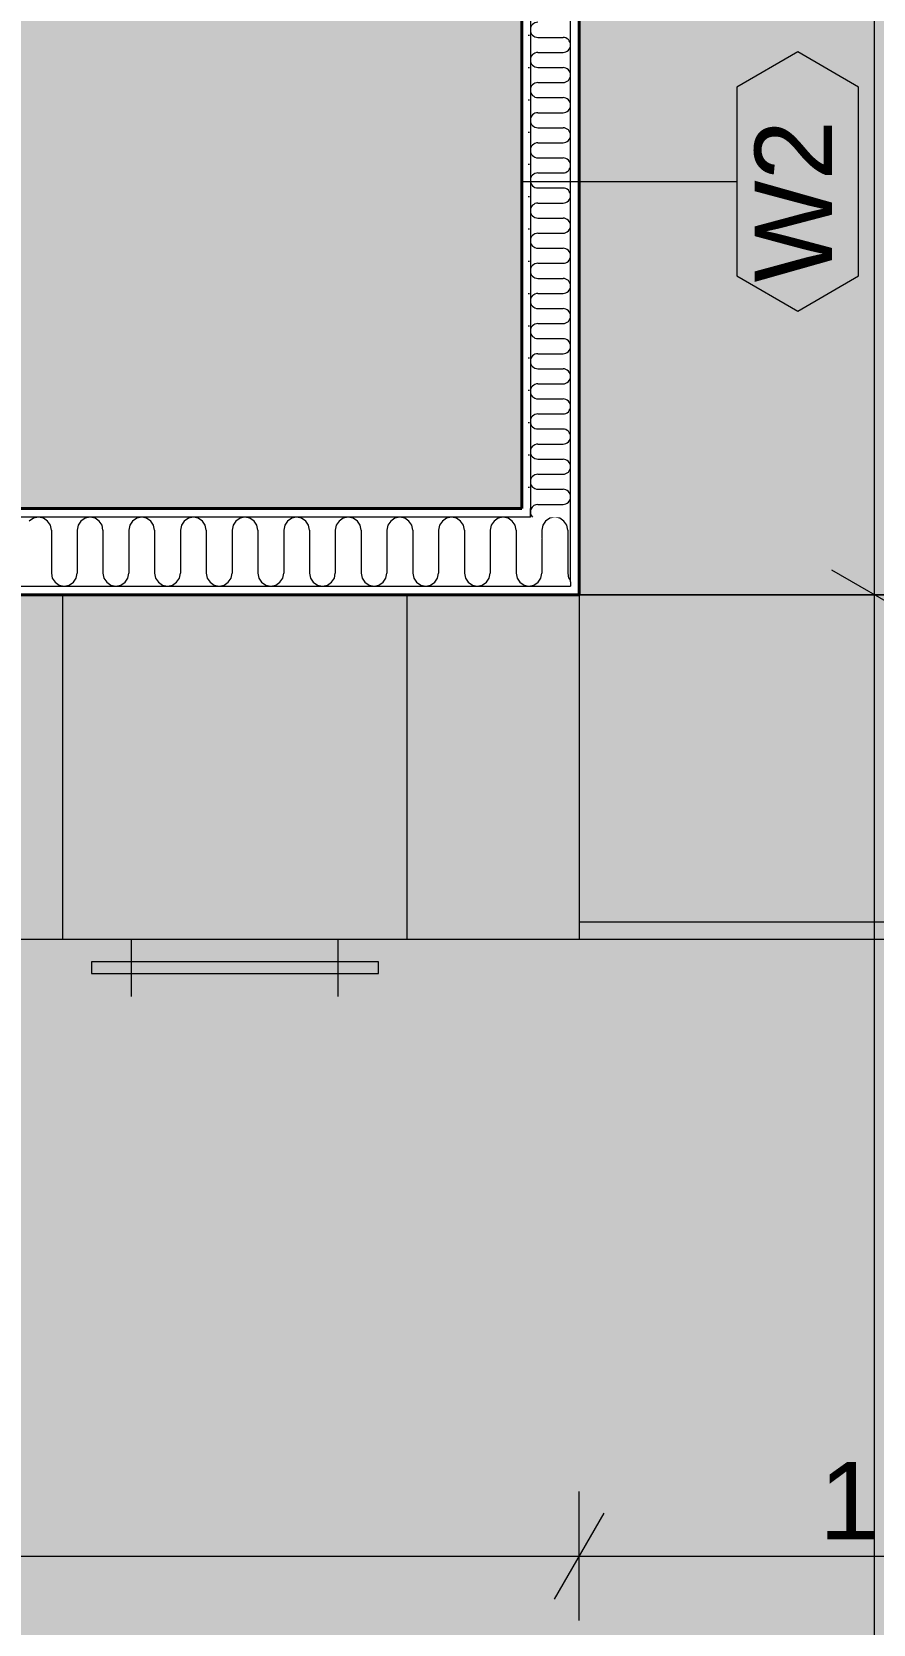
# Model space of a CAD drawing. Header units: millimetres. Extents: x -3100 to 17162, y -19566 to 10100.
# Drawn here: x 11846 to 13313, y 2406 to 5181 of the extents above; entities that cross this region are included whole.
import ezdxf

# ---------------------------------------------------------------- set-up
doc = ezdxf.new("R2010")
doc.units = ezdxf.units.MM
doc.header["$MEASUREMENT"] = 0
doc.linetypes.add('Wipeout_Contour', pattern=[1000, 0, -1000])
for name, color, linetype in [('Externí - moduly', 7, 'Continuous'), ('Konstrukce - svislé nosné', 7, 'Continuous'), ('Konstrukce – Dělicí čáry vrstev', 7, 'Continuous'), ('Kóty - SP', 7, 'Continuous'), ('Výplně – Řezové', 7, 'Continuous'), ('Zóny', 7, 'Continuous'), ('Zóny - razítko SP', 7, 'Continuous')]:
    doc.layers.add(name, color=color, linetype=linetype)
doc.styles.add('GENEROVANÝ_STYL_1', font='Arial.ttf')
doc.dimstyles.new('GENEROVANÝ_STYL__1', dxfattribs={"dimtxt": 134.999996, "dimasz": 114, "dimexe": 0.18, "dimexo": 0.0625, "dimgap": 0, "dimtad": 1, "dimtih": 1, "dimtoh": 1, "dimdec": 0, "dimzin": 0, "dimdsep": 46, "dimtxsty": 'GENEROVANÝ_STYL_1', "dimblk": 'ARROWHEAD_2', "dimblk1": 'ARROWHEAD_2', "dimblk2": 'ARROWHEAD_2', "dimcen": 0.09, "dimse1": 1, "dimse2": 1, "dimclrd": 256, "dimclre": 256, "dimclrt": 256, "dimazin": 0, "dimtfac": 1, "dimtdec": 4, "dimtmove": 0, "dimatfit": 3, "dimfxl": 1, "dimtolj": 1, "dimtzin": 0, "dimarcsym": 0})
doc.dimstyles.new('GENEROVANÝ_STYL__2', dxfattribs={"dimtxt": 134.999996, "dimasz": 114, "dimexe": 0.18, "dimexo": 0.0625, "dimgap": 0, "dimtad": 1, "dimdec": 0, "dimzin": 0, "dimdsep": 46, "dimtxsty": 'GENEROVANÝ_STYL_1', "dimblk": 'ARROWHEAD_2', "dimblk1": 'ARROWHEAD_2', "dimblk2": 'ARROWHEAD_2', "dimcen": 0.09, "dimse1": 1, "dimse2": 1, "dimclrd": 256, "dimclre": 256, "dimclrt": 256, "dimazin": 0, "dimtfac": 1, "dimtdec": 4, "dimtmove": 0, "dimatfit": 3, "dimfxl": 1, "dimtolj": 1, "dimtzin": 0, "dimarcsym": 0})
doc.dimstyles.new('GENEROVANÝ_STYL__3', dxfattribs={"dimtxt": 134.999996, "dimasz": 114, "dimexe": 0.18, "dimexo": 0.0625, "dimgap": 0, "dimtad": 1, "dimdec": 0, "dimzin": 0, "dimdsep": 46, "dimtxsty": 'GENEROVANÝ_STYL_1', "dimblk": 'ARROWHEAD_2', "dimblk1": 'ARROWHEAD_2', "dimblk2": 'ARROWHEAD_2', "dimcen": 0.09, "dimse1": 1, "dimse2": 1, "dimclrd": 256, "dimclre": 256, "dimclrt": 256, "dimazin": 0, "dimtfac": 1, "dimtdec": 4, "dimtmove": 2, "dimatfit": 3, "dimfxl": 1, "dimtolj": 1, "dimtzin": 0, "dimarcsym": 0})
pattern_1 = [(0, (0, 0), (0, 56.25), [0, -56.25])]

# ---------------------------------------------------------------- blocks, each defined once
blk = doc.blocks.new('Pokoj 1_1.06_4', base_point=(10597.2, 6204))
at = {"layer": 'Zóny', "linetype": 'Continuous', "lineweight": 0, "true_color": 0xffffff}
blk.add_hatch(color=7, dxfattribs=at).paths.add_polyline_path([(9000, 7400), (9000, 4350), (12700, 4350), (12700, 7400)])
blk = doc.blocks.new('Obývací pokoj + KK_1.04_5', base_point=(11400, 3454))
at = {"layer": 'Zóny', "linetype": 'Continuous', "lineweight": 0, "true_color": 0xffffff}
blk.add_hatch(color=7, dxfattribs=at).paths.add_polyline_path([(9000, 4200), (9000, 2900), (8385, 2900), (8385, 0), (9000, 0), (9000, -5080), (14100, -5080), (14100, 4200)])
blk = doc.blocks.new('Spíž_1.05_7', base_point=(14578.5, 5791.7))
at = {"layer": 'Zóny', "linetype": 'Continuous', "lineweight": 0, "true_color": 0xffffff}
blk.add_hatch(color=7, dxfattribs=at).paths.add_polyline_path([(14100, 4200), (14100, 7400), (12800, 7400), (12800, 4200)])
blk = doc.blocks.new('*X233')
at = {"layer": 'Výplně – Řezové', "color": 53, "linetype": 'Continuous', "lineweight": 13, "true_color": 0xeccf4f}
for p, q in [((12748.9, 4333.3), (12741.6, 4328.4)), ((12757.5, 4335), (12748.9, 4333.3)), ((12766.1, 4333.3), (12757.5, 4335)), ((12773.4, 4328.4), (12766.1, 4333.3)), ((12736.7, 4321.1), (12735, 4312.5)), ((12735, 4312.5), (12735, 4297.5)), ((12741.6, 4328.4), (12736.7, 4321.1)), ((12778.3, 4321.1), (12773.4, 4328.4)), ((12780, 4312.5), (12778.3, 4321.1)), ((12780, 4312.5), (12780, 4237.5)), ((12780, 4237.5), (12781.7, 4228.9)), ((12781.7, 4228.9), (12785, 4224))]:
    blk.add_line(p, q, dxfattribs=at)
blk = doc.blocks.new('*X236')
at = {"layer": 'Výplně – Řezové', "color": 53, "linetype": 'Continuous', "lineweight": 13, "true_color": 0xeccf4f}
for p, q in [((12735, 4297.5), (12735, 4237.5)), ((12721.1, 4216.7), (12728.4, 4221.6)), ((12728.4, 4221.6), (12733.3, 4228.9)), ((12733.3, 4228.9), (12735, 4237.5)), ((12715, 4215.5), (12721.1, 4216.7))]:
    blk.add_line(p, q, dxfattribs=at)
blk = doc.blocks.new('*X238')
at = {"layer": 'Výplně – Řezové', "color": 53, "linetype": 'Continuous', "lineweight": 13, "true_color": 0xeccf4f}
for p, q in [((11848.9, 4333.3), (11841.6, 4328.4)), ((11857.5, 4335), (11848.9, 4333.3)), ((11866.1, 4333.3), (11857.5, 4335)), ((11873.4, 4328.4), (11866.1, 4333.3)), ((11938.9, 4333.3), (11931.6, 4328.4)), ((11947.5, 4335), (11938.9, 4333.3)), ((11956.1, 4333.3), (11947.5, 4335)), ((11963.4, 4328.4), (11956.1, 4333.3)), ((12028.9, 4333.3), (12021.6, 4328.4)), ((12037.5, 4335), (12028.9, 4333.3)), ((12046.1, 4333.3), (12037.5, 4335)), ((12053.4, 4328.4), (12046.1, 4333.3)), ((12118.9, 4333.3), (12111.6, 4328.4)), ((12127.5, 4335), (12118.9, 4333.3)), ((12136.1, 4333.3), (12127.5, 4335)), ((12143.4, 4328.4), (12136.1, 4333.3)), ((12208.9, 4333.3), (12201.6, 4328.4)), ((12217.5, 4335), (12208.9, 4333.3)), ((12226.1, 4333.3), (12217.5, 4335)), ((12233.4, 4328.4), (12226.1, 4333.3)), ((12298.9, 4333.3), (12291.6, 4328.4)), ((12307.5, 4335), (12298.9, 4333.3)), ((12316.1, 4333.3), (12307.5, 4335)), ((12323.4, 4328.4), (12316.1, 4333.3)), ((12388.9, 4333.3), (12381.6, 4328.4)), ((12397.5, 4335), (12388.9, 4333.3)), ((12406.1, 4333.3), (12397.5, 4335)), ((12413.4, 4328.4), (12406.1, 4333.3)), ((12478.9, 4333.3), (12471.6, 4328.4)), ((12487.5, 4335), (12478.9, 4333.3)), ((12496.1, 4333.3), (12487.5, 4335)), ((12503.4, 4328.4), (12496.1, 4333.3)), ((12568.9, 4333.3), (12561.6, 4328.4)), ((12577.5, 4335), (12568.9, 4333.3)), ((12586.1, 4333.3), (12577.5, 4335)), ((12593.4, 4328.4), (12586.1, 4333.3)), ((12658.9, 4333.3), (12651.6, 4328.4)), ((12667.5, 4335), (12658.9, 4333.3)), ((12676.1, 4333.3), (12667.5, 4335)), ((12683.4, 4328.4), (12676.1, 4333.3)), ((11878.3, 4321.1), (11873.4, 4328.4)), ((11880, 4312.5), (11878.3, 4321.1)), ((11880, 4312.5), (11880, 4237.5)), ((11926.7, 4321.1), (11925, 4312.5)), ((11925, 4312.5), (11925, 4237.5)), ((11931.6, 4328.4), (11926.7, 4321.1)), ((11968.3, 4321.1), (11963.4, 4328.4)), ((11970, 4312.5), (11968.3, 4321.1)), ((11970, 4312.5), (11970, 4237.5)), ((12016.7, 4321.1), (12015, 4312.5)), ((12015, 4312.5), (12015, 4237.5)), ((12021.6, 4328.4), (12016.7, 4321.1)), ((12058.3, 4321.1), (12053.4, 4328.4)), ((12060, 4312.5), (12058.3, 4321.1)), ((12060, 4312.5), (12060, 4237.5)), ((12106.7, 4321.1), (12105, 4312.5)), ((12105, 4312.5), (12105, 4237.5)), ((12111.6, 4328.4), (12106.7, 4321.1)), ((12148.3, 4321.1), (12143.4, 4328.4)), ((12150, 4312.5), (12148.3, 4321.1)), ((12150, 4312.5), (12150, 4237.5)), ((12196.7, 4321.1), (12195, 4312.5)), ((12195, 4312.5), (12195, 4237.5)), ((12201.6, 4328.4), (12196.7, 4321.1)), ((12238.3, 4321.1), (12233.4, 4328.4)), ((12240, 4312.5), (12238.3, 4321.1)), ((12240, 4312.5), (12240, 4237.5)), ((12286.7, 4321.1), (12285, 4312.5)), ((12285, 4312.5), (12285, 4237.5)), ((12291.6, 4328.4), (12286.7, 4321.1)), ((12328.3, 4321.1), (12323.4, 4328.4)), ((12330, 4312.5), (12328.3, 4321.1)), ((12330, 4312.5), (12330, 4237.5)), ((12376.7, 4321.1), (12375, 4312.5)), ((12375, 4312.5), (12375, 4237.5)), ((12381.6, 4328.4), (12376.7, 4321.1)), ((12418.3, 4321.1), (12413.4, 4328.4)), ((12420, 4312.5), (12418.3, 4321.1)), ((12420, 4312.5), (12420, 4237.5)), ((12466.7, 4321.1), (12465, 4312.5)), ((12465, 4312.5), (12465, 4237.5)), ((12471.6, 4328.4), (12466.7, 4321.1)), ((12508.3, 4321.1), (12503.4, 4328.4)), ((12510, 4312.5), (12508.3, 4321.1)), ((12510, 4312.5), (12510, 4237.5)), ((12556.7, 4321.1), (12555, 4312.5)), ((12555, 4312.5), (12555, 4237.5)), ((12561.6, 4328.4), (12556.7, 4321.1)), ((12598.3, 4321.1), (12593.4, 4328.4)), ((12600, 4312.5), (12598.3, 4321.1)), ((12600, 4312.5), (12600, 4237.5)), ((12646.7, 4321.1), (12645, 4312.5)), ((12645, 4312.5), (12645, 4237.5)), ((12651.6, 4328.4), (12646.7, 4321.1)), ((12688.3, 4321.1), (12683.4, 4328.4)), ((12690, 4312.5), (12688.3, 4321.1)), ((12690, 4312.5), (12690, 4237.5)), ((11880, 4237.5), (11881.7, 4228.9)), ((11881.7, 4228.9), (11886.6, 4221.6)), ((11886.6, 4221.6), (11893.9, 4216.7)), ((11911.1, 4216.7), (11918.4, 4221.6)), ((11918.4, 4221.6), (11923.3, 4228.9)), ((11923.3, 4228.9), (11925, 4237.5)), ((11970, 4237.5), (11971.7, 4228.9)), ((11971.7, 4228.9), (11976.6, 4221.6)), ((11976.6, 4221.6), (11983.9, 4216.7)), ((12001.1, 4216.7), (12008.4, 4221.6)), ((12008.4, 4221.6), (12013.3, 4228.9)), ((12013.3, 4228.9), (12015, 4237.5)), ((12060, 4237.5), (12061.7, 4228.9)), ((12061.7, 4228.9), (12066.6, 4221.6)), ((12066.6, 4221.6), (12073.9, 4216.7)), ((12091.1, 4216.7), (12098.4, 4221.6)), ((12098.4, 4221.6), (12103.3, 4228.9)), ((12103.3, 4228.9), (12105, 4237.5)), ((12150, 4237.5), (12151.7, 4228.9)), ((12151.7, 4228.9), (12156.6, 4221.6)), ((12156.6, 4221.6), (12163.9, 4216.7)), ((12181.1, 4216.7), (12188.4, 4221.6)), ((12188.4, 4221.6), (12193.3, 4228.9)), ((12193.3, 4228.9), (12195, 4237.5)), ((12240, 4237.5), (12241.7, 4228.9)), ((12241.7, 4228.9), (12246.6, 4221.6)), ((12246.6, 4221.6), (12253.9, 4216.7)), ((12271.1, 4216.7), (12278.4, 4221.6)), ((12278.4, 4221.6), (12283.3, 4228.9)), ((12283.3, 4228.9), (12285, 4237.5)), ((12330, 4237.5), (12331.7, 4228.9)), ((12331.7, 4228.9), (12336.6, 4221.6)), ((12336.6, 4221.6), (12343.9, 4216.7)), ((12361.1, 4216.7), (12368.4, 4221.6)), ((12368.4, 4221.6), (12373.3, 4228.9)), ((12373.3, 4228.9), (12375, 4237.5)), ((12420, 4237.5), (12421.7, 4228.9)), ((12421.7, 4228.9), (12426.6, 4221.6)), ((12426.6, 4221.6), (12433.9, 4216.7)), ((12451.1, 4216.7), (12458.4, 4221.6)), ((12458.4, 4221.6), (12463.3, 4228.9)), ((12463.3, 4228.9), (12465, 4237.5)), ((12510, 4237.5), (12511.7, 4228.9)), ((12511.7, 4228.9), (12516.6, 4221.6)), ((12516.6, 4221.6), (12523.9, 4216.7)), ((12541.1, 4216.7), (12548.4, 4221.6)), ((12548.4, 4221.6), (12553.3, 4228.9)), ((12553.3, 4228.9), (12555, 4237.5)), ((12600, 4237.5), (12601.7, 4228.9)), ((12601.7, 4228.9), (12606.6, 4221.6)), ((12606.6, 4221.6), (12613.9, 4216.7)), ((12631.1, 4216.7), (12638.4, 4221.6)), ((12638.4, 4221.6), (12643.3, 4228.9)), ((12643.3, 4228.9), (12645, 4237.5)), ((12690, 4237.5), (12691.7, 4228.9)), ((12691.7, 4228.9), (12696.6, 4221.6)), ((12696.6, 4221.6), (12703.9, 4216.7)), ((11893.9, 4216.7), (11902.5, 4215)), ((11902.5, 4215), (11911.1, 4216.7)), ((11983.9, 4216.7), (11992.5, 4215)), ((11992.5, 4215), (12001.1, 4216.7)), ((12073.9, 4216.7), (12082.5, 4215)), ((12082.5, 4215), (12091.1, 4216.7)), ((12163.9, 4216.7), (12172.5, 4215)), ((12172.5, 4215), (12181.1, 4216.7)), ((12253.9, 4216.7), (12262.5, 4215)), ((12262.5, 4215), (12271.1, 4216.7)), ((12343.9, 4216.7), (12352.5, 4215)), ((12352.5, 4215), (12361.1, 4216.7)), ((12433.9, 4216.7), (12442.5, 4215)), ((12442.5, 4215), (12451.1, 4216.7)), ((12523.9, 4216.7), (12532.5, 4215)), ((12532.5, 4215), (12541.1, 4216.7)), ((12613.9, 4216.7), (12622.5, 4215)), ((12622.5, 4215), (12631.1, 4216.7)), ((12703.9, 4216.7), (12712.5, 4215)), ((12712.5, 4215), (12715, 4215.5))]:
    blk.add_line(p, q, dxfattribs=at)
blk = doc.blocks.new('Zeď_15', base_point=(3250, 4200))
at = {"color": 254, "linetype": 'Wipeout_Contour', "lineweight": 0, "ltscale": 53724.814927}
blk.add_wipeout([(12715, 4350), (12700, 4350), (12710, 4335), (12715, 4335)], dxfattribs=at).dxf.layer = 'Výplně – Řezové'
at = {"color": 254, "linetype": 'Wipeout_Contour', "lineweight": 0, "ltscale": 40413.905011}
blk.add_wipeout([(12800, 4215), (12790, 4215), (12800, 4200)], dxfattribs=at).dxf.layer = 'Výplně – Řezové'
at = {"layer": 'Výplně – Řezové', "linetype": 'Continuous', "lineweight": 13, "true_color": 0xa8a8a8}
h = blk.add_hatch(dxfattribs=at)
h.set_pattern_fill('Sádra', color=253, style=0, pattern_type=2)
h.set_pattern_definition(pattern_1)
h.paths.add_polyline_path([(12715, 4350), (12700, 4350), (12710, 4335), (12715, 4335)])
h = blk.add_hatch(dxfattribs=at)
h.set_pattern_fill('Sádra', color=253, style=0, pattern_type=2)
h.set_pattern_definition(pattern_1)
h.paths.add_polyline_path([(12800, 4215), (12790, 4215), (12800, 4200)])
at = {"color": 254, "linetype": 'Wipeout_Contour', "lineweight": 0, "ltscale": 40293.542672}
blk.add_wipeout([(12710, 4335), (12715, 4327.5), (12715, 4335)], dxfattribs=at).dxf.layer = 'Výplně – Řezové'
at = {"color": 254, "linetype": 'Wipeout_Contour', "lineweight": 0, "ltscale": 53829.3952}
blk.add_wipeout([(12715, 4335), (12715, 4327.5), (12785, 4222.5), (12785, 4335)], dxfattribs=at).dxf.layer = 'Výplně – Řezové'
at = {"layer": 'Konstrukce - svislé nosné', "color": 7, "lineweight": 40}
blk.add_blockref('*X233', (0, 0), dxfattribs=at)
at = {"color": 254, "linetype": 'Wipeout_Contour', "lineweight": 0, "ltscale": 40273.043975}
blk.add_wipeout([(12700, 4335), (12710, 4335), (12700, 4350)], dxfattribs=at).dxf.layer = 'Výplně – Řezové'
at = {"layer": 'Výplně – Řezové', "linetype": 'Continuous', "lineweight": 13, "true_color": 0xa8a8a8}
h = blk.add_hatch(dxfattribs=at)
h.set_pattern_fill('Sádra', color=253, style=0, pattern_type=2)
h.set_pattern_definition(pattern_1)
h.paths.add_polyline_path([(12700, 4335), (12710, 4335), (12700, 4350)])
at = {"color": 254, "linetype": 'Wipeout_Contour', "lineweight": 0, "ltscale": 53857.810304}
blk.add_wipeout([(12785, 4200), (12800, 4200), (12790, 4215), (12785, 4215)], dxfattribs=at).dxf.layer = 'Výplně – Řezové'
at = {"layer": 'Výplně – Řezové', "linetype": 'Continuous', "lineweight": 13, "true_color": 0xa8a8a8}
h = blk.add_hatch(dxfattribs=at)
h.set_pattern_fill('Sádra', color=253, style=0, pattern_type=2)
h.set_pattern_definition(pattern_1)
h.paths.add_polyline_path([(12785, 4200), (12800, 4200), (12790, 4215), (12785, 4215)])
at = {"layer": 'Konstrukce - svislé nosné', "color": 7, "linetype": 'Continuous', "lineweight": 40, "flags": 128}
blk.add_lwpolyline([(12800, 4200), (12800, 4215)], dxfattribs=at)
at = {"color": 254, "linetype": 'Wipeout_Contour', "lineweight": 0, "ltscale": 49753.769727}
blk.add_wipeout([(10600, 4350), (10600, 4335), (12700, 4335), (12700, 4350)], dxfattribs=at).dxf.layer = 'Výplně – Řezové'
at = {"layer": 'Výplně – Řezové', "linetype": 'Continuous', "lineweight": 13, "true_color": 0xa8a8a8}
h = blk.add_hatch(dxfattribs=at)
h.set_pattern_fill('Sádra', color=253, style=0, pattern_type=2)
h.set_pattern_definition(pattern_1)
h.paths.add_polyline_path([(10600, 4350), (10600, 4335), (12700, 4335), (12700, 4350)])
at = {"layer": 'Konstrukce - svislé nosné', "color": 7, "linetype": 'Continuous', "lineweight": 40, "flags": 128}
blk.add_lwpolyline([(12700, 4350), (10600, 4350)], dxfattribs=at)
at = {"color": 254, "linetype": 'Wipeout_Contour', "lineweight": 0, "ltscale": 49728.074383}
blk.add_wipeout([(10600, 4200), (12785, 4200), (12785, 4215), (10600, 4215)], dxfattribs=at).dxf.layer = 'Výplně – Řezové'
at = {"layer": 'Výplně – Řezové', "linetype": 'Continuous', "lineweight": 13, "true_color": 0xa8a8a8}
h = blk.add_hatch(dxfattribs=at)
h.set_pattern_fill('Sádra', color=253, style=0, pattern_type=2)
h.set_pattern_definition(pattern_1)
h.paths.add_polyline_path([(10600, 4200), (12785, 4200), (12785, 4215), (10600, 4215)])
at = {"layer": 'Konstrukce - svislé nosné', "color": 7, "linetype": 'Continuous', "lineweight": 40, "flags": 128}
blk.add_lwpolyline([(10600, 4200), (12800, 4200)], dxfattribs=at)
at = {"color": 254, "linetype": 'Wipeout_Contour', "lineweight": 0, "ltscale": 53752.505903}
blk.add_wipeout([(12715, 4215), (12785, 4215), (12785, 4222.5), (12715, 4327.5)], dxfattribs=at).dxf.layer = 'Výplně – Řezové'
at = {"layer": 'Konstrukce – Dělicí čáry vrstev', "color": 7, "linetype": 'Continuous', "lineweight": 13}
for q in [(12785, 4335), (12785, 4215)]:
    blk.add_line((12785, 4222.5), q, dxfattribs=at)
at = {"layer": 'Konstrukce - svislé nosné', "color": 7, "lineweight": 40}
blk.add_blockref('*X236', (0, 0), dxfattribs=at)
at = {"color": 254, "linetype": 'Wipeout_Contour', "lineweight": 0, "ltscale": 63114.684325}
blk.add_wipeout([(12710, 4335), (10600, 4335), (10600, 4215), (12715, 4215), (12715, 4327.5)], dxfattribs=at).dxf.layer = 'Výplně – Řezové'
at = {"layer": 'Konstrukce – Dělicí čáry vrstev', "color": 7, "linetype": 'Continuous', "lineweight": 13}
for p, q in [((12710, 4335), (10600, 4335)), ((12715, 4335), (12710, 4335)), ((12715, 4335), (12715, 4350)), ((10600, 4215), (12715, 4215)), ((12715, 4215), (12785, 4215))]:
    blk.add_line(p, q, dxfattribs=at)
at = {"layer": 'Konstrukce - svislé nosné', "color": 7, "lineweight": 40}
blk.add_blockref('*X238', (0, 0), dxfattribs=at)
blk = doc.blocks.new('*X301')
at = {"layer": 'Výplně – Řezové', "color": 53, "linetype": 'Continuous', "lineweight": 13, "true_color": 0xeccf4f}
for p, q in [((12728.1, 5171.3), (12771.9, 5171.3)), ((12728.1, 5145), (12771.9, 5145)), ((12728.1, 5118.8), (12771.9, 5118.8)), ((12728.1, 5092.5), (12771.9, 5092.5)), ((12728.1, 5066.3), (12771.9, 5066.3)), ((12728.1, 5040), (12771.9, 5040)), ((12728.1, 5013.8), (12771.9, 5013.8)), ((12728.1, 4987.5), (12771.9, 4987.5)), ((12728.1, 4961.3), (12771.9, 4961.3)), ((12728.1, 4935), (12771.9, 4935)), ((12728.1, 4908.8), (12771.9, 4908.8)), ((12728.1, 4882.5), (12771.9, 4882.5)), ((12728.1, 4856.3), (12771.9, 4856.3)), ((12728.1, 4830), (12771.9, 4830)), ((12728.1, 4803.8), (12771.9, 4803.8)), ((12728.1, 4777.5), (12771.9, 4777.5)), ((12728.1, 4751.3), (12771.9, 4751.3)), ((12728.1, 4725), (12771.9, 4725)), ((12728.1, 4698.8), (12771.9, 4698.8)), ((12728.1, 4672.5), (12771.9, 4672.5)), ((12728.1, 4646.3), (12771.9, 4646.3)), ((12728.1, 4620), (12771.9, 4620)), ((12728.1, 4593.8), (12771.9, 4593.8)), ((12728.1, 4567.5), (12771.9, 4567.5)), ((12728.1, 4541.3), (12771.9, 4541.3)), ((12728.1, 4515), (12771.9, 4515)), ((12728.1, 4488.8), (12771.9, 4488.8)), ((12728.1, 4462.5), (12771.9, 4462.5)), ((12728.1, 4436.2), (12771.9, 4436.2)), ((12728.1, 4410), (12771.9, 4410)), ((12728.1, 4383.8), (12771.9, 4383.8)), ((12728.1, 4357.5), (12771.9, 4357.5))]:
    blk.add_line(p, q, dxfattribs=at)
for centre, start, end in [((12728.1, 5184.4), 90, 270), ((12771.9, 5158.1), 270, 90), ((12728.1, 5131.9), 90, 270), ((12771.9, 5105.6), 270, 90), ((12728.1, 5079.4), 90, 270), ((12771.9, 5053.1), 270, 90), ((12728.1, 5026.9), 90, 270), ((12771.9, 5000.6), 270, 90), ((12728.1, 4974.4), 90, 270), ((12771.9, 4948.1), 270, 90), ((12728.1, 4921.9), 90, 270), ((12771.9, 4895.6), 270, 90), ((12728.1, 4869.4), 90, 270), ((12771.9, 4843.1), 270, 90), ((12728.1, 4816.9), 90, 270), ((12771.9, 4790.6), 270, 90), ((12728.1, 4764.4), 90, 270), ((12771.9, 4738.1), 270, 90), ((12728.1, 4711.9), 90, 270), ((12771.9, 4685.6), 270, 90), ((12728.1, 4659.4), 90, 270), ((12771.9, 4633.1), 270, 90), ((12728.1, 4606.9), 90, 270), ((12771.9, 4580.6), 270, 90), ((12728.1, 4554.4), 90, 270), ((12771.9, 4528.1), 270, 90), ((12728.1, 4501.9), 90, 270), ((12771.9, 4475.6), 270, 90), ((12728.1, 4449.4), 90, 270), ((12771.9, 4423.1), 270, 90), ((12728.1, 4396.9), 90, 270), ((12728.1, 4344.4), 90, 225.579), ((12771.9, 4370.6), 270, 90)]:
    blk.add_arc(centre, 13.1, start, end, dxfattribs=at)
blk = doc.blocks.new('Zeď_24', base_point=(12800, 4200))
at = {"color": 254, "linetype": 'Wipeout_Contour', "lineweight": 0, "ltscale": 56272.999829}
blk.add_wipeout([(12715, 4350), (12715, 7400), (12700, 7400), (12700, 4350)], dxfattribs=at).dxf.layer = 'Výplně – Řezové'
at = {"color": 254, "linetype": 'Wipeout_Contour', "lineweight": 0, "ltscale": 40393.083296}
blk.add_wipeout([(12785, 4215), (12790, 4215), (12785, 4222.5)], dxfattribs=at).dxf.layer = 'Výplně – Řezové'
at = {"layer": 'Výplně – Řezové', "linetype": 'Continuous', "lineweight": 13, "true_color": 0xa8a8a8}
h = blk.add_hatch(dxfattribs=at)
h.set_pattern_fill('Sádra', color=253, style=0, pattern_type=2)
h.set_pattern_definition(pattern_1)
h.paths.add_polyline_path([(12715, 4350), (12715, 7400), (12700, 7400), (12700, 4350)])
h = blk.add_hatch(dxfattribs=at)
h.set_pattern_fill('Sádra', color=253, style=0, pattern_type=2)
h.set_pattern_definition(pattern_1)
h.paths.add_polyline_path([(12785, 4215), (12790, 4215), (12785, 4222.5)])
at = {"layer": 'Konstrukce - svislé nosné', "color": 7, "linetype": 'Continuous', "lineweight": 40, "flags": 128}
blk.add_lwpolyline([(12700, 7400), (12700, 4350)], dxfattribs=at)
at = {"color": 254, "linetype": 'Wipeout_Contour', "lineweight": 0, "ltscale": 69964.200851}
blk.add_wipeout([(12800, 4215), (12800, 7400), (12785, 7400), (12785, 4222.5), (12790, 4215)], dxfattribs=at).dxf.layer = 'Výplně – Řezové'
at = {"layer": 'Výplně – Řezové', "linetype": 'Continuous', "lineweight": 13, "true_color": 0xa8a8a8}
h = blk.add_hatch(dxfattribs=at)
h.set_pattern_fill('Sádra', color=253, style=0, pattern_type=2)
h.set_pattern_definition(pattern_1)
h.paths.add_polyline_path([(12800, 4215), (12800, 7400), (12785, 7400), (12785, 4222.5), (12790, 4215)])
at = {"layer": 'Konstrukce - svislé nosné', "color": 7, "linetype": 'Continuous', "lineweight": 40, "flags": 128}
blk.add_lwpolyline([(12800, 4215), (12800, 7400)], dxfattribs=at)
at = {"layer": 'Konstrukce – Dělicí čáry vrstev', "color": 7, "linetype": 'Continuous', "lineweight": 13}
blk.add_line((12785, 4222.5), (12785, 4215), dxfattribs=at)
at = {"color": 254, "linetype": 'Wipeout_Contour', "lineweight": 0, "ltscale": 56417.272316}
blk.add_wipeout([(12785, 4335), (12785, 7400), (12715, 7400), (12715, 4335)], dxfattribs=at).dxf.layer = 'Výplně – Řezové'
at = {"layer": 'Konstrukce – Dělicí čáry vrstev', "color": 7, "linetype": 'Continuous', "lineweight": 13}
for p, q in [((12715, 7400), (12715, 4350)), ((12785, 4335), (12785, 7400)), ((12715, 4335), (12715, 4350)), ((12785, 4222.5), (12785, 4335))]:
    blk.add_line(p, q, dxfattribs=at)
at = {"layer": 'Konstrukce - svislé nosné', "color": 7, "lineweight": 40}
blk.add_blockref('*X301', (0, 0), dxfattribs=at)
blk = doc.blocks.new('*D386')
at = {"layer": 'Kóty - SP', "color": 146, "linetype": 'Continuous', "lineweight": 13, "true_color": 0x1a4f6e}
for p, q in [((13314.6, -5080), (13314.6, 4200)), ((13239.6, -5036.7), (13389.6, -5123.3)), ((13427.1, -5080), (13202.1, -5080)), ((13314.6, -5230), (13314.6, -5080)), ((13239.6, -5186.7), (13389.6, -5273.3)), ((13427.1, -5230), (13202.1, -5230)), ((13314.6, -7030), (13314.6, -5230))]:
    blk.add_line(p, q, dxfattribs=at)
blk = doc.blocks.new('ARROWHEAD_2')
at = {"color": 0, "linetype": 'Continuous', "lineweight": 0}
for p, q in [((-0.378, -0.655), (0.378, 0.655)), ((0, 0), (-1, 0))]:
    blk.add_line(p, q, dxfattribs=at)
blk = doc.blocks.new('*D387')
at = {"layer": 'Kóty - SP', "color": 146, "linetype": 'Continuous', "lineweight": 13, "true_color": 0x1a4f6e}
for p, q in [((13239.6, 4243.3), (13389.6, 4156.7)), ((13314.6, -5080), (13314.6, 4200)), ((13239.6, -5036.7), (13389.6, -5123.3))]:
    blk.add_line(p, q, dxfattribs=at)
at = {"layer": 'Kóty - SP', "color": 146, "lineweight": 13, "true_color": 0x1a4f6e, "char_height": 135, "attachment_point": 7, "rotation": 90, "style": 'GENEROVANÝ_STYL_1'}
for s, insert in [('\\A1;{\\pql;\\fArial|b0|i0|c0|p0;\\W1.000000;9\xa0280}', (13287.6, -457.4)), ('\\A1;{\\pql;\\fArial|b0|i0|c0|p0;\\W1.000000;150}', (13287.6, -5052.1))]:
    blk.add_mtext(s, dxfattribs=dict(at, insert=insert))
blk = doc.blocks.new('*D388')
at = {"layer": 'Kóty - SP', "color": 146, "linetype": 'Continuous', "lineweight": 13, "true_color": 0x1a4f6e}
for p, q in [((13239.6, 7443.3), (13389.6, 7356.7)), ((13427.1, 7400), (13202.1, 7400)), ((13314.6, 4200), (13314.6, 7400)), ((13239.6, 4243.3), (13389.6, 4156.7)), ((13427.1, 4200), (13202.1, 4200)), ((13314.6, -5080), (13314.6, 4200))]:
    blk.add_line(p, q, dxfattribs=at)
at = {"layer": 'Kóty - SP', "color": 146, "lineweight": 13, "true_color": 0x1a4f6e, "insert": (13287.6, 5568.3), "char_height": 135, "attachment_point": 7, "rotation": 90, "style": 'GENEROVANÝ_STYL_1'}
blk.add_mtext('\\A1;{\\pql;\\fArial|b0|i0|c0|p0;\\W1.000000;3\xa0200}', dxfattribs=at)
blk = doc.blocks.new('*D410')
at = {"layer": 'Kóty - SP', "color": 146, "linetype": 'Continuous', "lineweight": 13, "true_color": 0x1a4f6e}
for p, q in [((9000, 2412.3), (9000, 2637.3)), ((12800, 2412.3), (12800, 2637.3)), ((9043.3, 2599.8), (8956.7, 2449.8)), ((12843.3, 2599.8), (12756.7, 2449.8)), ((9000, 2524.8), (12800, 2524.8))]:
    blk.add_line(p, q, dxfattribs=at)
at = {"layer": 'Kóty - SP', "color": 146, "lineweight": 13, "true_color": 0x1a4f6e, "insert": (10668.3, 2551.8), "char_height": 135, "attachment_point": 7, "style": 'GENEROVANÝ_STYL_1'}
blk.add_mtext('\\A1;{\\pql;\\fArial|b0|i0|c0|p0;\\W1.000000;3\xa0800}', dxfattribs=at)
blk = doc.blocks.new('*D411')
at = {"layer": 'Kóty - SP', "color": 146, "linetype": 'Continuous', "lineweight": 13, "true_color": 0x1a4f6e}
for p, q in [((12800, 2412.3), (12800, 2637.3)), ((14100, 2412.3), (14100, 2637.3)), ((12843.3, 2599.8), (12756.7, 2449.8)), ((14056.7, 2449.8), (14143.3, 2599.8)), ((12800, 2524.8), (14100, 2524.8)), ((14100, 2524.8), (14173.3, 2524.8))]:
    blk.add_line(p, q, dxfattribs=at)
at = {"layer": 'Kóty - SP', "color": 146, "lineweight": 13, "true_color": 0x1a4f6e, "insert": (13218.3, 2551.8), "char_height": 135, "attachment_point": 7, "style": 'GENEROVANÝ_STYL_1'}
blk.add_mtext('\\A1;{\\pql;\\fArial|b0|i0|c0|p0;\\W1.000000;1\xa0300}', dxfattribs=at)
blk = doc.blocks.new('*D417')
at = {"layer": 'Kóty - SP', "color": 146, "linetype": 'Continuous', "lineweight": 13, "true_color": 0x1a4f6e}
for p, q in [((8400, 993.3), (8400, 1218.3)), ((14100, 993.3), (14100, 1218.3)), ((8443.3, 1180.8), (8356.7, 1030.8)), ((14056.7, 1030.8), (14143.3, 1180.8)), ((8400, 1105.8), (14100, 1105.8)), ((14100, 1105.8), (14173.3, 1105.8))]:
    blk.add_line(p, q, dxfattribs=at)
at = {"layer": 'Kóty - SP', "color": 146, "lineweight": 13, "true_color": 0x1a4f6e, "insert": (11018.3, 1132.8), "char_height": 135, "attachment_point": 7, "style": 'GENEROVANÝ_STYL_1'}
blk.add_mtext('\\A1;{\\pql;\\fArial|b0|i0|c0|p0;\\W1.000000;5\xa0700}', dxfattribs=at)
blk = doc.blocks.new('*D434')
at = {"layer": 'Kóty - SP', "color": 146, "linetype": 'Continuous', "lineweight": 13, "true_color": 0x1a4f6e}
for p, q in [((9000, 6318.1), (9000, 6543.1)), ((12700, 6318.1), (12700, 6543.1)), ((9043.3, 6505.6), (8956.7, 6355.6)), ((12743.3, 6505.6), (12656.7, 6355.6)), ((9000, 6430.6), (12700, 6430.6))]:
    blk.add_line(p, q, dxfattribs=at)
at = {"layer": 'Kóty - SP', "color": 146, "lineweight": 13, "true_color": 0x1a4f6e, "char_height": 135, "attachment_point": 7, "style": 'GENEROVANÝ_STYL_1'}
for s, insert in [('\\A1;{\\pql;\\fArial|b0|i0|c0|p0;\\W1.000000;150}', (9027.9, 6457.6)), ('\\A1;{\\pql;\\fArial|b0|i0|c0|p0;\\W1.000000;3\xa0700}', (10832.6, 6457.6)), ('\\A1;{\\pql;\\fArial|b0|i0|c0|p0;\\W1.000000;100}', (12347.7, 6457.6))]:
    blk.add_mtext(s, dxfattribs=dict(at, insert=insert))
blk = doc.blocks.new('*D436')
at = {"layer": 'Kóty - SP', "color": 146, "linetype": 'Continuous', "lineweight": 13, "true_color": 0x1a4f6e}
for p, q in [((12800, 6318.1), (12800, 6543.1)), ((14100, 6318.1), (14100, 6543.1)), ((12843.3, 6505.6), (12756.7, 6355.6)), ((14143.3, 6505.6), (14056.7, 6355.6)), ((12800, 6430.6), (14100, 6430.6))]:
    blk.add_line(p, q, dxfattribs=at)
at = {"layer": 'Kóty - SP', "color": 146, "lineweight": 13, "true_color": 0x1a4f6e, "insert": (13218.3, 6457.6), "char_height": 135, "attachment_point": 7, "style": 'GENEROVANÝ_STYL_1'}
blk.add_mtext('\\A1;{\\pql;\\fArial|b0|i0|c0|p0;\\W1.000000;1\xa0300}', dxfattribs=at)
blk = doc.blocks.new('*D456')
at = {"layer": 'Kóty - SP', "color": 146, "linetype": 'Continuous', "lineweight": 13, "true_color": 0x1a4f6e}
for p, q in [((11672.9, 7400), (11672.9, 7473.3)), ((11747.9, 7356.7), (11597.9, 7443.3)), ((11785.4, 7400), (11560.4, 7400)), ((11672.9, 4350), (11672.9, 7400)), ((11597.9, 4393.3), (11747.9, 4306.7)), ((11785.4, 4350), (11560.4, 4350))]:
    blk.add_line(p, q, dxfattribs=at)
at = {"layer": 'Kóty - SP', "color": 146, "lineweight": 13, "true_color": 0x1a4f6e, "insert": (11645.9, 5643.3), "char_height": 135, "attachment_point": 7, "rotation": 90, "style": 'GENEROVANÝ_STYL_1'}
blk.add_mtext('\\A1;{\\pql;\\fArial|b0|i0|c0|p0;\\W1.000000;3\xa0050}', dxfattribs=at)
blk = doc.blocks.new('Popiska_21', base_point=(12700, 4920.2))
at = {"layer": 'Zóny - razítko SP', "color": 146, "linetype": 'Continuous', "lineweight": 13, "true_color": 0x1a4f6e}
blk.add_line((12700, 4920.2), (13075, 4920.2), dxfattribs=at)
at = {"layer": 'Zóny - razítko SP', "color": 146, "linetype": 'Continuous', "lineweight": 13, "true_color": 0x1a4f6e, "flags": 128}
blk.add_lwpolyline([(13181.1, 5146), (13075, 5084.7), (13075, 4755.6), (13181.1, 4694.3), (13287.1, 4755.6), (13287.1, 5084.7)], close=True, dxfattribs=at)
at = {"layer": 'Zóny - razítko SP', "color": 146, "lineweight": 13, "true_color": 0x1a4f6e, "insert": (13105.9, 4920.2), "char_height": 135, "attachment_point": 2, "rotation": 90, "style": 'GENEROVANÝ_STYL_1'}
blk.add_mtext('\\A1;{\\pqc;\\pt0,4000;\\fArial|b0|i0|c0|p0;\\W1.000000;W2\\fArial|b0|i0|c0|p0;\\W1.000000;\\A1{\\H.66x;\\S^  ;}\\fArial|b0|i0|c0|p0;\\W1.000000;\\fArial|b0|i0|c0|p0;\\W1.000000;\\A1{\\H.66x;\\S^  ;}\\fArial|b0|i0|c0|p0;\\W1.000000; \\fArial|b0|i0|c0|p0;\\W1.000000;\\fArial|b0|i0|c0|p0;\\W1.000000;\\fArial|b0|i0|c0|p0;\\W1.000000;\\fArial|b0|i0|c0|p0;\\W1.000000;\\fArial|b0|i0|c0|p0;\\W1.000000;\\fArial|b0|i0|c0|p0;\\W1.000000;\\fArial|b0|i0|c0|p0;\\W1.000000;\\fArial|b0|i0|c0|p0;\\W1.000000;\\fArial|b0|i0|c0|p0;\\W1.000000;\\fArial|b0|i0|c0|p0;\\W1.000000;\\fArial|b0|i0|c0|p0;\\W1.000000;\\fArial|b0|i0|c0|p0;\\W1.000000;\\fArial|b0|i0|c0|p0;\\W1.000000;\\fArial|b0|i0|c0|p0;\\W1.000000;\\fArial|b0|i0|c0|p0;\\W1.000000;\\fArial|b0|i0|c0|p0;\\W1.000000;\\fArial|b0|i0|c0|p0;\\W1.000000;\\fArial|b0|i0|c0|p0;\\W1.000000;\\fArial|b0|i0|c0|p0;\\W1.000000;\\fArial|b0|i0|c0|p0;\\W1.000000;\\fArial|b0|i0|c0|p0;\\W1.000000;\\fArial|b0|i0|c0|p0;\\W1.000000;\\fArial|b0|i0|c0|p0;\\W1.000000;\\fArial|b0|i0|c0|p0;\\W1.000000;\\fArial|b0|i0|c0|p0;\\W1.000000;\\fArial|b0|i0|c0|p0;\\W1.000000;\\fArial|b0|i0|c0|p0;\\W1.000000;\\fArial|b0|i0|c0|p0;\\W1.000000;\\fArial|b0|i0|c0|p0;\\W1.000000;\\fArial|b0|i0|c0|p0;\\W1.000000;\\fArial|b0|i0|c0|p0;\\W1.000000;\\fArial|b0|i0|c0|p0;\\W1.000000;\\fArial|b0|i0|c0|p0;\\W1.000000;\\fArial|b0|i0|c0|p0;\\W1.000000;\\fArial|b0|i0|c0|p0;\\W1.000000;\\fArial|b0|i0|c0|p0;\\W1.000000;\\fArial|b0|i0|c0|p0;\\W1.000000;\\fArial|b0|i0|c0|p0;\\W1.000000;\\fArial|b0|i0|c0|p0;\\W1.000000;\\fArial|b0|i0|c0|p0;\\W1.000000;\\fArial|b0|i0|c0|p0;\\W1.000000;\\fArial|b0|i0|c0|p0;\\W1.000000;\\fArial|b0|i0|c0|p0;\\W1.000000;}', dxfattribs=at)

msp = doc.modelspace()

# ---------------------------------------------------------------- linework, layer by layer
at = {"layer": 'Externí - moduly', "color": 253, "linetype": 'Continuous', "lineweight": 13, "true_color": 0xa8a8a8, "flags": 128}
for points in [[(12800, 3630), (13500, 3630)], [(12020, 3500), (12020, 3600)], [(12380, 3500), (12380, 3600)]]:
    msp.add_lwpolyline(points, dxfattribs=at)
msp.add_lwpolyline([(11950, 3540), (12450, 3540), (12450, 3560), (11950, 3560)], close=True, dxfattribs=at)
at = {"layer": 'Zóny', "color": 7, "linetype": 'Continuous', "lineweight": 0, "true_color": 0xffffff, "flags": 128}
for points in [[(9000, 7400), (9000, 4350), (12700, 4350), (12700, 7400)], [(14100, 4200), (14100, 7400), (12800, 7400), (12800, 4200)], [(9000, 4200), (9000, 2900), (8385, 2900), (8385, 0), (9000, 0), (9000, -5080), (14100, -5080), (14100, 4200)]]:
    msp.add_lwpolyline(points, close=True, dxfattribs=at)

# ---------------------------------------------------------------- block references
at = {"layer": 'Zóny', "color": 7, "linetype": 'Continuous', "lineweight": 20}
for name, p in [('Pokoj 1_1.06_4', (10597.2, 6204)), ('Spíž_1.05_7', (14578.5, 5791.7)), ('Obývací pokoj + KK_1.04_5', (11400, 3454))]:
    msp.add_blockref(name, p, dxfattribs=at)

# ---------------------------------------------------------------- dimensions: what is measured, and where the dimension line sits
at = {"layer": 'Kóty - SP', "color": 146, "linetype": 'Continuous', "lineweight": 13, "true_color": 0x1a4f6e}
dim = msp.add_linear_dim(base=(14100, 1105.8), p1=(8400, 2900), p2=(14100, 2400), dimstyle='GENEROVANÝ_STYL__1', dxfattribs=at)
dim.commit()
dim.dimension.update_dxf_attribs({"geometry": '*D417', "text_midpoint": (11256.8, 1200.3), "dimtype": 160})

# ---------------------------------------------------------------- next in the draw order: block references
at = {"layer": 'Konstrukce - svislé nosné', "color": 7, "lineweight": 40}
msp.add_blockref('Zeď_15', (3250, 4200), dxfattribs=at)

# ---------------------------------------------------------------- next in the draw order: linework, layer by layer
at = {"layer": 'Externí - moduly', "color": 253, "linetype": 'Continuous', "lineweight": 13, "true_color": 0xa8a8a8, "flags": 128}
for points in [[(11900, 3600), (11900, 4200)], [(12500, 3600), (12500, 4200)], [(12800, 4200), (12800, 3600)]]:
    msp.add_lwpolyline(points, dxfattribs=at)

# ---------------------------------------------------------------- next in the draw order: block references
at = {"layer": 'Konstrukce - svislé nosné', "color": 7, "lineweight": 40}
msp.add_blockref('Zeď_24', (12800, 4200), dxfattribs=at)

# ---------------------------------------------------------------- next in the draw order: dimensions: what is measured, and where the dimension line sits
at = {"layer": 'Kóty - SP', "color": 146, "linetype": 'Continuous', "lineweight": 13, "true_color": 0x1a4f6e}
for base, p1, p2, picture, middle in [((12800, 2524.8), (9000, 2900), (12800, 4200), '*D410', (10906.8, 2619.3)), ((14100, 2524.8), (12800, 4200), (14100, 3600), '*D411', (13456.8, 2619.3))]:
    dim = msp.add_linear_dim(base=base, p1=p1, p2=p2, dimstyle='GENEROVANÝ_STYL__1', dxfattribs=at)
    dim.commit()
    dim.dimension.update_dxf_attribs({"geometry": picture, "text_midpoint": middle, "dimtype": 160})
dim = msp.add_linear_dim(base=(13314.6, -5080), p1=(11550, -5230), p2=(11550, -5080), angle=90, dimstyle='GENEROVANÝ_STYL__3', dxfattribs=at)
dim.commit()
dim.dimension.update_dxf_attribs({"geometry": '*D386', "text_midpoint": (13220.1, -4893.2), "dimtype": 160, "text_rotation": 90})

# ---------------------------------------------------------------- next in the draw order: linework, layer by layer
at = {"layer": 'Externí - moduly', "color": 253, "linetype": 'Continuous', "lineweight": 13, "true_color": 0xa8a8a8, "flags": 128}
msp.add_lwpolyline([(10700, 4200), (10700, 3600), (13500, 3600), (13500, 4350), (14100, 4350)], dxfattribs=at)

# ---------------------------------------------------------------- next in the draw order: block references
at = {"layer": 'Zóny - razítko SP', "color": 7, "linetype": 'Continuous', "lineweight": 13}
msp.add_blockref('Popiska_21', (12700, 4920.2), dxfattribs=at)

# ---------------------------------------------------------------- next in the draw order: dimensions: what is measured, and where the dimension line sits
at = {"layer": 'Kóty - SP', "color": 146, "linetype": 'Continuous', "lineweight": 13, "true_color": 0x1a4f6e}
for base, p1, p2, picture, middle in [((11672.9, 7400), (7900, 4350), (12700, 7400), '*D456', (11578.4, 5881.8)), ((13314.6, 7400), (12800, 4200), (7050, 7400), '*D388', (13220.1, 5806.8)), ((13314.6, 4200), (11550, -5080), (12800, 4200), '*D387', (13220.1, -219))]:
    dim = msp.add_linear_dim(base=base, p1=p1, p2=p2, angle=90, dimstyle='GENEROVANÝ_STYL__2', dxfattribs=at)
    dim.commit()
    dim.dimension.update_dxf_attribs({"geometry": picture, "text_midpoint": middle, "dimtype": 160, "text_rotation": 90})
for base, p1, p2, picture, middle in [((12700, 6430.6), (9000, 5150), (12700, 5875), '*D434', (11071, 6525.1)), ((14100, 6430.6), (12800, 5800), (14100, -850), '*D436', (13456.8, 6525.1))]:
    dim = msp.add_linear_dim(base=base, p1=p1, p2=p2, dimstyle='GENEROVANÝ_STYL__1', dxfattribs=at)
    dim.commit()
    dim.dimension.update_dxf_attribs({"geometry": picture, "text_midpoint": middle, "dimtype": 160})

doc.saveas('drawing.dxf')
